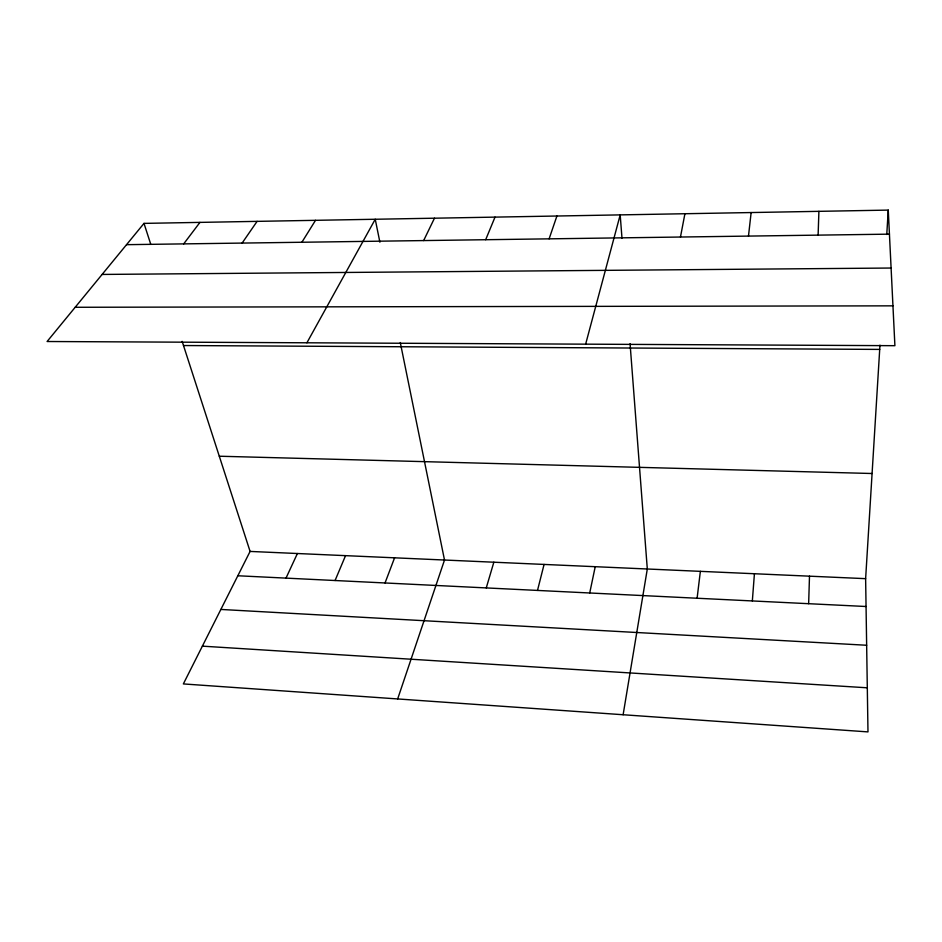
<?xml version="1.0" encoding="UTF-8"?>
<svg xmlns="http://www.w3.org/2000/svg" width="942" height="942" viewBox="0 0 942 942"><rect width="100%" height="100%" fill="white"/><g stroke="black" fill="none" stroke-linecap="round" stroke-linejoin="round"><path stroke-width="1.41" d="M808.648 603.692L809.496 576.174M818.115 235.123L818.904 211.338M182.147 341.357L250.089 551.423L183.349 683.927L867.982 731.899L865.627 578.659L879.969 345.137M886.763 234.487L888.259 210.101L143.996 223.384L47.1 341.51L894.9 345.69L888.259 210.101M752.34 600.937L754.424 573.737M748.478 236.089L751.139 212.551M697.104 598.241L700.365 571.347M623.121 714.742L647.307 569.003L630.057 343.653M680.465 237.031L684.916 213.74M589.716 592.977L595.226 566.695M537.505 590.422L544.076 564.435M585.641 344.171L620.189 214.894L621.979 238.138M486.26 587.914L493.843 562.209M397.665 698.94L444.506 560.031L400.291 342.547M549.115 238.844L556.91 216.024M385.031 582.968L394.58 557.817M485.672 239.715L495.009 217.119M335.069 580.519L345.549 555.65M286.003 578.117L297.401 553.519M423.641 240.575L434.474 218.203M306.904 342.794L375.234 219.262L379.897 242.2M301.876 242.259L315.523 220.322M242.118 243.083L257.095 221.37M183.69 243.884L199.94 222.394M126.534 244.673L889.436 234.146M102.125 274.44L891.097 268.034M75.183 307.28L892.945 305.844M183.502 345.537L879.71 349.411M219.298 456.222L872.08 473.508M250.089 551.423L865.627 578.659M237.831 575.762L866.051 606.507M220.875 609.439L866.652 645.258M202.377 646.153L867.299 687.801M143.996 223.384L150.649 243.954"/></g></svg>
